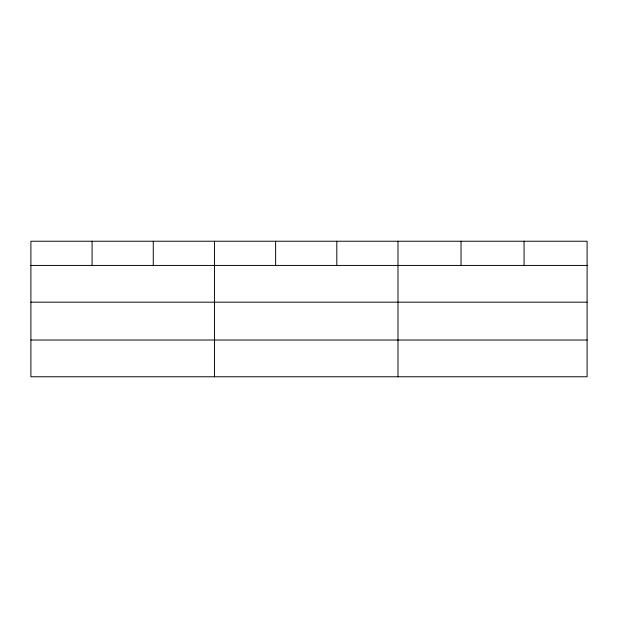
<?xml version="1.0" encoding="UTF-8"?>
<svg xmlns="http://www.w3.org/2000/svg" width="618" height="618" viewBox="0 0 618 618"><rect width="100%" height="100%" fill="white"/><g stroke="black" fill="none" stroke-linecap="round" stroke-linejoin="round"><path stroke-width="0.93" d="M587.1 302.171L587.1 241.229L30.9 241.229L30.9 376.771L587.1 376.771L587.1 302.171L30.9 302.171M30.9 265.431L587.1 265.431M30.9 340.024L587.1 340.024M524.064 241.229L524.064 265.431M461.028 241.229L461.028 265.431M397.992 241.229L397.992 376.771M336.81 241.229L336.81 265.431M275.628 241.229L275.628 265.431M214.446 241.229L214.446 376.771M153.264 241.229L153.264 265.431M92.082 241.229L92.082 265.431"/></g></svg>
